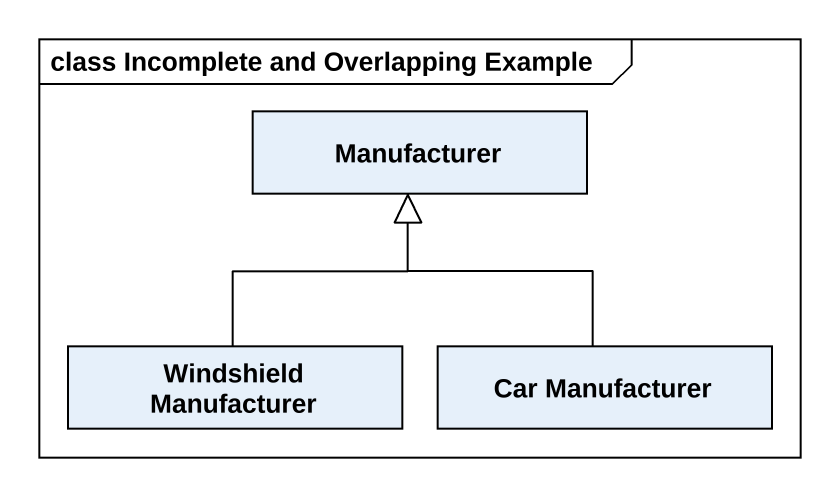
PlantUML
@startuml
mainframe class Incomplete and Overlapping Example
hide circle
hide empty members
class Manufacturer
class "Windshield Manufacturer" as Windshield_Manufacturer
class "Car Manufacturer" as Car_Manufacturer
Windshield_Manufacturer -up-|> Manufacturer
Car_Manufacturer -up-|> Manufacturer
@enduml
